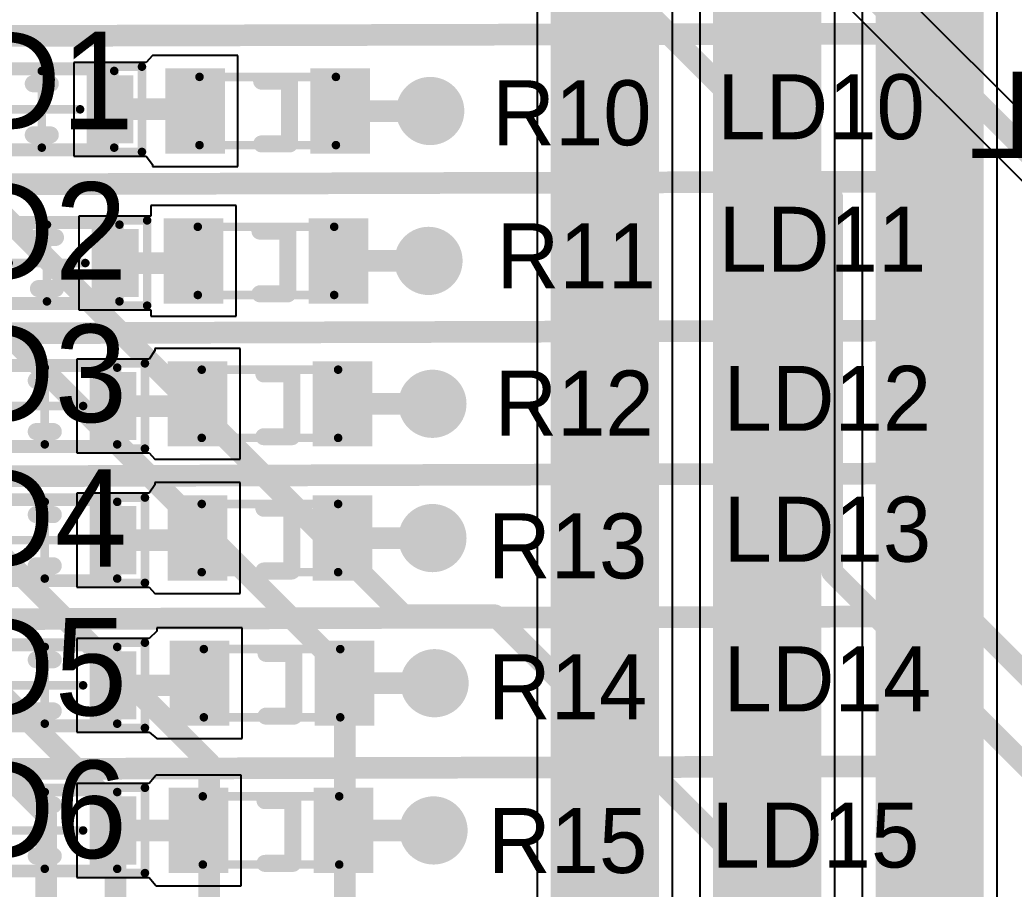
# Model space of a CAD drawing. Header units: millimetres. Extents: x 307 to 423, y 231 to 400.
# Drawn here: x 381.52 to 393.18, y 330.15 to 340.35 of the extents above; entities that cross this region are included whole.
import ezdxf

# ---------------------------------------------------------------- set-up
doc = ezdxf.new("R2010")
doc.units = ezdxf.units.MM
for name, color, linetype in [('BottomLayer', 5, 'Continuous'), ('BottomOverlay', 54, 'Continuous'), ('Mechanical15', 56, 'Continuous'), ('Mechanical8', 56, 'Continuous'), ('MidLayer1', 16, 'Continuous'), ('MidLayer2', 76, 'Continuous'), ('MultiLayer', 9, 'Continuous'), ('TopLayer', 1, 'Continuous'), ('TopOverlay', 2, 'Continuous'), ('TopPaste', 8, 'Continuous'), ('TopSolder', 216, 'Continuous'), ('ViaHoleLayer', 16, 'Continuous')]:
    doc.layers.add(name, color=color, linetype=linetype)

# ---------------------------------------------------------------- blocks, each defined once
blk = doc.blocks.new('CC_NM_0603_482')
at = {"layer": 'Mechanical15', "const_width": 0.1}
for points in [[(-1.175, -0.5), (-1.175, 0.5)], [(-1.175, 0.5), (1.175, 0.5)], [(0, -0.45), (0, 0.45)], [(1.175, -0.5), (1.175, 0.5)], [(-0.45, 0), (0.45, 0)], [(-1.175, -0.5), (1.175, -0.5)]]:
    blk.add_lwpolyline(points, dxfattribs=at)
at = {"layer": 'Mechanical15', "const_width": 0.05}
for points in [[(-1.2, 0.5, 1), (-1.15, 0.5, 1)], [(-1.2, 0.5, 1), (-1.15, 0.5, 1)], [(-0.025, 0.45, 1), (0.025, 0.45, 1)], [(1.15, 0.5, 1), (1.2, 0.5, 1)], [(1.15, 0.5, 1), (1.2, 0.5, 1)], [(-0.475, 0, 1), (-0.425, 0, 1)], [(0.425, 0, 1), (0.475, 0, 1)], [(-1.2, -0.5, 1), (-1.15, -0.5, 1)], [(-1.2, -0.5, 1), (-1.15, -0.5, 1)], [(-0.025, -0.45, 1), (0.025, -0.45, 1)], [(1.15, -0.5, 1), (1.2, -0.5, 1)], [(1.15, -0.5, 1), (1.2, -0.5, 1)]]:
    blk.add_lwpolyline(points, format="xyb", close=True, dxfattribs=at)
at = {"layer": 'Mechanical8', "const_width": 0.1}
for points in [[(-0.85, -0.45), (-0.85, 0.45)], [(-0.85, 0.45), (0.85, 0.45)], [(0.85, -0.45), (0.85, 0.45)], [(-0.85, -0.45), (0.85, -0.45)]]:
    blk.add_lwpolyline(points, dxfattribs=at)
at = {"layer": 'Mechanical8', "const_width": 0.05}
for points in [[(-0.875, 0.45, 1), (-0.825, 0.45, 1)], [(-0.875, 0.45, 1), (-0.825, 0.45, 1)], [(0.825, 0.45, 1), (0.875, 0.45, 1)], [(0.825, 0.45, 1), (0.875, 0.45, 1)], [(-0.875, -0.45, 1), (-0.825, -0.45, 1)], [(-0.875, -0.45, 1), (-0.825, -0.45, 1)], [(0.825, -0.45, 1), (0.875, -0.45, 1)], [(0.825, -0.45, 1), (0.875, -0.45, 1)]]:
    blk.add_lwpolyline(points, format="xyb", close=True, dxfattribs=at)
at = {"layer": 'TopLayer'}
for points in [[(-0.525, -0.4), (-0.525, 0.4), (-1.075, -0.4), (-1.075, 0.4)], [(1.075, -0.4), (1.075, 0.4), (0.525, -0.4), (0.525, 0.4)]]:
    blk.add_solid(points, dxfattribs=at)
at = {"layer": 'TopOverlay', "const_width": 0.2}
for points in [[(-0.1, 0.3), (0.1, 0.3)], [(-0.1, -0.3), (0.1, -0.3)]]:
    blk.add_lwpolyline(points, dxfattribs=at)
at = {"layer": 'TopOverlay', "const_width": 0.1}
for points in [[(-0.15, 0.3, 1), (-0.05, 0.3, 1)], [(0.05, 0.3, 1), (0.15, 0.3, 1)], [(-0.15, -0.3, 1), (-0.05, -0.3, 1)], [(0.05, -0.3, 1), (0.15, -0.3, 1)]]:
    blk.add_lwpolyline(points, format="xyb", close=True, dxfattribs=at)
at = {"layer": 'TopPaste'}
for points in [[(-0.525, -0.4), (-0.525, 0.4), (-1.075, -0.4), (-1.075, 0.4)], [(1.075, -0.4), (1.075, 0.4), (0.525, -0.4), (0.525, 0.4)]]:
    blk.add_solid(points, dxfattribs=at)
at = {"layer": 'TopSolder'}
for points in [[(-0.525, -0.4), (-0.525, 0.4), (-1.075, -0.4), (-1.075, 0.4)], [(1.075, -0.4), (1.075, 0.4), (0.525, -0.4), (0.525, 0.4)]]:
    blk.add_solid(points, dxfattribs=at)
blk = doc.blocks.new('CC_NM_0603_483')
at = {"layer": 'Mechanical15', "const_width": 0.1}
for points in [[(-1.175, -0.5), (-1.175, 0.5)], [(-1.175, 0.5), (1.175, 0.5)], [(0, -0.45), (0, 0.45)], [(1.175, -0.5), (1.175, 0.5)], [(-0.45, 0), (0.45, 0)], [(-1.175, -0.5), (1.175, -0.5)]]:
    blk.add_lwpolyline(points, dxfattribs=at)
at = {"layer": 'Mechanical15', "const_width": 0.05}
for points in [[(-1.2, 0.5, 1), (-1.15, 0.5, 1)], [(-1.2, 0.5, 1), (-1.15, 0.5, 1)], [(-0.025, 0.45, 1), (0.025, 0.45, 1)], [(1.15, 0.5, 1), (1.2, 0.5, 1)], [(1.15, 0.5, 1), (1.2, 0.5, 1)], [(-0.475, 0, 1), (-0.425, 0, 1)], [(0.425, 0, 1), (0.475, 0, 1)], [(-1.2, -0.5, 1), (-1.15, -0.5, 1)], [(-1.2, -0.5, 1), (-1.15, -0.5, 1)], [(-0.025, -0.45, 1), (0.025, -0.45, 1)], [(1.15, -0.5, 1), (1.2, -0.5, 1)], [(1.15, -0.5, 1), (1.2, -0.5, 1)]]:
    blk.add_lwpolyline(points, format="xyb", close=True, dxfattribs=at)
at = {"layer": 'Mechanical8', "const_width": 0.1}
for points in [[(-0.85, -0.45), (-0.85, 0.45)], [(-0.85, 0.45), (0.85, 0.45)], [(0.85, -0.45), (0.85, 0.45)], [(-0.85, -0.45), (0.85, -0.45)]]:
    blk.add_lwpolyline(points, dxfattribs=at)
at = {"layer": 'Mechanical8', "const_width": 0.05}
for points in [[(-0.875, 0.45, 1), (-0.825, 0.45, 1)], [(-0.875, 0.45, 1), (-0.825, 0.45, 1)], [(0.825, 0.45, 1), (0.875, 0.45, 1)], [(0.825, 0.45, 1), (0.875, 0.45, 1)], [(-0.875, -0.45, 1), (-0.825, -0.45, 1)], [(-0.875, -0.45, 1), (-0.825, -0.45, 1)], [(0.825, -0.45, 1), (0.875, -0.45, 1)], [(0.825, -0.45, 1), (0.875, -0.45, 1)]]:
    blk.add_lwpolyline(points, format="xyb", close=True, dxfattribs=at)
at = {"layer": 'TopLayer'}
for points in [[(-0.525, -0.4), (-0.525, 0.4), (-1.075, -0.4), (-1.075, 0.4)], [(1.075, -0.4), (1.075, 0.4), (0.525, -0.4), (0.525, 0.4)]]:
    blk.add_solid(points, dxfattribs=at)
at = {"layer": 'TopOverlay', "const_width": 0.2}
for points in [[(-0.1, 0.3), (0.1, 0.3)], [(-0.1, -0.3), (0.1, -0.3)]]:
    blk.add_lwpolyline(points, dxfattribs=at)
at = {"layer": 'TopOverlay', "const_width": 0.1}
for points in [[(-0.15, 0.3, 1), (-0.05, 0.3, 1)], [(0.05, 0.3, 1), (0.15, 0.3, 1)], [(-0.15, -0.3, 1), (-0.05, -0.3, 1)], [(0.05, -0.3, 1), (0.15, -0.3, 1)]]:
    blk.add_lwpolyline(points, format="xyb", close=True, dxfattribs=at)
at = {"layer": 'TopPaste'}
for points in [[(-0.525, -0.4), (-0.525, 0.4), (-1.075, -0.4), (-1.075, 0.4)], [(1.075, -0.4), (1.075, 0.4), (0.525, -0.4), (0.525, 0.4)]]:
    blk.add_solid(points, dxfattribs=at)
at = {"layer": 'TopSolder'}
for points in [[(-0.525, -0.4), (-0.525, 0.4), (-1.075, -0.4), (-1.075, 0.4)], [(1.075, -0.4), (1.075, 0.4), (0.525, -0.4), (0.525, 0.4)]]:
    blk.add_solid(points, dxfattribs=at)
blk = doc.blocks.new('CC_NM_0603_484')
at = {"layer": 'Mechanical15', "const_width": 0.1}
for points in [[(-1.175, -0.5), (-1.175, 0.5)], [(-1.175, 0.5), (1.175, 0.5)], [(0, -0.45), (0, 0.45)], [(1.175, -0.5), (1.175, 0.5)], [(-0.45, 0), (0.45, 0)], [(-1.175, -0.5), (1.175, -0.5)]]:
    blk.add_lwpolyline(points, dxfattribs=at)
at = {"layer": 'Mechanical15', "const_width": 0.05}
for points in [[(-1.2, 0.5, 1), (-1.15, 0.5, 1)], [(-1.2, 0.5, 1), (-1.15, 0.5, 1)], [(-0.025, 0.45, 1), (0.025, 0.45, 1)], [(1.15, 0.5, 1), (1.2, 0.5, 1)], [(1.15, 0.5, 1), (1.2, 0.5, 1)], [(-0.475, 0, 1), (-0.425, 0, 1)], [(0.425, 0, 1), (0.475, 0, 1)], [(-1.2, -0.5, 1), (-1.15, -0.5, 1)], [(-1.2, -0.5, 1), (-1.15, -0.5, 1)], [(-0.025, -0.45, 1), (0.025, -0.45, 1)], [(1.15, -0.5, 1), (1.2, -0.5, 1)], [(1.15, -0.5, 1), (1.2, -0.5, 1)]]:
    blk.add_lwpolyline(points, format="xyb", close=True, dxfattribs=at)
at = {"layer": 'Mechanical8', "const_width": 0.1}
for points in [[(-0.85, -0.45), (-0.85, 0.45)], [(-0.85, 0.45), (0.85, 0.45)], [(0.85, -0.45), (0.85, 0.45)], [(-0.85, -0.45), (0.85, -0.45)]]:
    blk.add_lwpolyline(points, dxfattribs=at)
at = {"layer": 'Mechanical8', "const_width": 0.05}
for points in [[(-0.875, 0.45, 1), (-0.825, 0.45, 1)], [(-0.875, 0.45, 1), (-0.825, 0.45, 1)], [(0.825, 0.45, 1), (0.875, 0.45, 1)], [(0.825, 0.45, 1), (0.875, 0.45, 1)], [(-0.875, -0.45, 1), (-0.825, -0.45, 1)], [(-0.875, -0.45, 1), (-0.825, -0.45, 1)], [(0.825, -0.45, 1), (0.875, -0.45, 1)], [(0.825, -0.45, 1), (0.875, -0.45, 1)]]:
    blk.add_lwpolyline(points, format="xyb", close=True, dxfattribs=at)
at = {"layer": 'TopLayer'}
for points in [[(-0.525, -0.4), (-0.525, 0.4), (-1.075, -0.4), (-1.075, 0.4)], [(1.075, -0.4), (1.075, 0.4), (0.525, -0.4), (0.525, 0.4)]]:
    blk.add_solid(points, dxfattribs=at)
at = {"layer": 'TopOverlay', "const_width": 0.2}
for points in [[(-0.1, 0.3), (0.1, 0.3)], [(-0.1, -0.3), (0.1, -0.3)]]:
    blk.add_lwpolyline(points, dxfattribs=at)
at = {"layer": 'TopOverlay', "const_width": 0.1}
for points in [[(-0.15, 0.3, 1), (-0.05, 0.3, 1)], [(0.05, 0.3, 1), (0.15, 0.3, 1)], [(-0.15, -0.3, 1), (-0.05, -0.3, 1)], [(0.05, -0.3, 1), (0.15, -0.3, 1)]]:
    blk.add_lwpolyline(points, format="xyb", close=True, dxfattribs=at)
at = {"layer": 'TopPaste'}
for points in [[(-0.525, -0.4), (-0.525, 0.4), (-1.075, -0.4), (-1.075, 0.4)], [(1.075, -0.4), (1.075, 0.4), (0.525, -0.4), (0.525, 0.4)]]:
    blk.add_solid(points, dxfattribs=at)
at = {"layer": 'TopSolder'}
for points in [[(-0.525, -0.4), (-0.525, 0.4), (-1.075, -0.4), (-1.075, 0.4)], [(1.075, -0.4), (1.075, 0.4), (0.525, -0.4), (0.525, 0.4)]]:
    blk.add_solid(points, dxfattribs=at)
blk = doc.blocks.new('CC_NM_0603_485')
at = {"layer": 'Mechanical15', "const_width": 0.1}
for points in [[(-1.175, -0.5), (-1.175, 0.5)], [(-1.175, 0.5), (1.175, 0.5)], [(0, -0.45), (0, 0.45)], [(1.175, -0.5), (1.175, 0.5)], [(-0.45, 0), (0.45, 0)], [(-1.175, -0.5), (1.175, -0.5)]]:
    blk.add_lwpolyline(points, dxfattribs=at)
at = {"layer": 'Mechanical15', "const_width": 0.05}
for points in [[(-1.2, 0.5, 1), (-1.15, 0.5, 1)], [(-1.2, 0.5, 1), (-1.15, 0.5, 1)], [(-0.025, 0.45, 1), (0.025, 0.45, 1)], [(1.15, 0.5, 1), (1.2, 0.5, 1)], [(1.15, 0.5, 1), (1.2, 0.5, 1)], [(-0.475, 0, 1), (-0.425, 0, 1)], [(0.425, 0, 1), (0.475, 0, 1)], [(-1.2, -0.5, 1), (-1.15, -0.5, 1)], [(-1.2, -0.5, 1), (-1.15, -0.5, 1)], [(-0.025, -0.45, 1), (0.025, -0.45, 1)], [(1.15, -0.5, 1), (1.2, -0.5, 1)], [(1.15, -0.5, 1), (1.2, -0.5, 1)]]:
    blk.add_lwpolyline(points, format="xyb", close=True, dxfattribs=at)
at = {"layer": 'Mechanical8', "const_width": 0.1}
for points in [[(-0.85, -0.45), (-0.85, 0.45)], [(-0.85, 0.45), (0.85, 0.45)], [(0.85, -0.45), (0.85, 0.45)], [(-0.85, -0.45), (0.85, -0.45)]]:
    blk.add_lwpolyline(points, dxfattribs=at)
at = {"layer": 'Mechanical8', "const_width": 0.05}
for points in [[(-0.875, 0.45, 1), (-0.825, 0.45, 1)], [(-0.875, 0.45, 1), (-0.825, 0.45, 1)], [(0.825, 0.45, 1), (0.875, 0.45, 1)], [(0.825, 0.45, 1), (0.875, 0.45, 1)], [(-0.875, -0.45, 1), (-0.825, -0.45, 1)], [(-0.875, -0.45, 1), (-0.825, -0.45, 1)], [(0.825, -0.45, 1), (0.875, -0.45, 1)], [(0.825, -0.45, 1), (0.875, -0.45, 1)]]:
    blk.add_lwpolyline(points, format="xyb", close=True, dxfattribs=at)
at = {"layer": 'TopLayer'}
for points in [[(-0.525, -0.4), (-0.525, 0.4), (-1.075, -0.4), (-1.075, 0.4)], [(1.075, -0.4), (1.075, 0.4), (0.525, -0.4), (0.525, 0.4)]]:
    blk.add_solid(points, dxfattribs=at)
at = {"layer": 'TopOverlay', "const_width": 0.2}
for points in [[(-0.1, 0.3), (0.1, 0.3)], [(-0.1, -0.3), (0.1, -0.3)]]:
    blk.add_lwpolyline(points, dxfattribs=at)
at = {"layer": 'TopOverlay', "const_width": 0.1}
for points in [[(-0.15, 0.3, 1), (-0.05, 0.3, 1)], [(0.05, 0.3, 1), (0.15, 0.3, 1)], [(-0.15, -0.3, 1), (-0.05, -0.3, 1)], [(0.05, -0.3, 1), (0.15, -0.3, 1)]]:
    blk.add_lwpolyline(points, format="xyb", close=True, dxfattribs=at)
at = {"layer": 'TopPaste'}
for points in [[(-0.525, -0.4), (-0.525, 0.4), (-1.075, -0.4), (-1.075, 0.4)], [(1.075, -0.4), (1.075, 0.4), (0.525, -0.4), (0.525, 0.4)]]:
    blk.add_solid(points, dxfattribs=at)
at = {"layer": 'TopSolder'}
for points in [[(-0.525, -0.4), (-0.525, 0.4), (-1.075, -0.4), (-1.075, 0.4)], [(1.075, -0.4), (1.075, 0.4), (0.525, -0.4), (0.525, 0.4)]]:
    blk.add_solid(points, dxfattribs=at)
blk = doc.blocks.new('CC_NM_0603_486')
at = {"layer": 'Mechanical15', "const_width": 0.1}
for points in [[(-1.175, -0.5), (-1.175, 0.5)], [(-1.175, 0.5), (1.175, 0.5)], [(0, -0.45), (0, 0.45)], [(1.175, -0.5), (1.175, 0.5)], [(-0.45, 0), (0.45, 0)], [(-1.175, -0.5), (1.175, -0.5)]]:
    blk.add_lwpolyline(points, dxfattribs=at)
at = {"layer": 'Mechanical15', "const_width": 0.05}
for points in [[(-1.2, 0.5, 1), (-1.15, 0.5, 1)], [(-1.2, 0.5, 1), (-1.15, 0.5, 1)], [(-0.025, 0.45, 1), (0.025, 0.45, 1)], [(1.15, 0.5, 1), (1.2, 0.5, 1)], [(1.15, 0.5, 1), (1.2, 0.5, 1)], [(-0.475, 0, 1), (-0.425, 0, 1)], [(0.425, 0, 1), (0.475, 0, 1)], [(-1.2, -0.5, 1), (-1.15, -0.5, 1)], [(-1.2, -0.5, 1), (-1.15, -0.5, 1)], [(-0.025, -0.45, 1), (0.025, -0.45, 1)], [(1.15, -0.5, 1), (1.2, -0.5, 1)], [(1.15, -0.5, 1), (1.2, -0.5, 1)]]:
    blk.add_lwpolyline(points, format="xyb", close=True, dxfattribs=at)
at = {"layer": 'Mechanical8', "const_width": 0.1}
for points in [[(-0.85, -0.45), (-0.85, 0.45)], [(-0.85, 0.45), (0.85, 0.45)], [(0.85, -0.45), (0.85, 0.45)], [(-0.85, -0.45), (0.85, -0.45)]]:
    blk.add_lwpolyline(points, dxfattribs=at)
at = {"layer": 'Mechanical8', "const_width": 0.05}
for points in [[(-0.875, 0.45, 1), (-0.825, 0.45, 1)], [(-0.875, 0.45, 1), (-0.825, 0.45, 1)], [(0.825, 0.45, 1), (0.875, 0.45, 1)], [(0.825, 0.45, 1), (0.875, 0.45, 1)], [(-0.875, -0.45, 1), (-0.825, -0.45, 1)], [(-0.875, -0.45, 1), (-0.825, -0.45, 1)], [(0.825, -0.45, 1), (0.875, -0.45, 1)], [(0.825, -0.45, 1), (0.875, -0.45, 1)]]:
    blk.add_lwpolyline(points, format="xyb", close=True, dxfattribs=at)
at = {"layer": 'TopLayer'}
for points in [[(-0.525, -0.4), (-0.525, 0.4), (-1.075, -0.4), (-1.075, 0.4)], [(1.075, -0.4), (1.075, 0.4), (0.525, -0.4), (0.525, 0.4)]]:
    blk.add_solid(points, dxfattribs=at)
at = {"layer": 'TopOverlay', "const_width": 0.2}
for points in [[(-0.1, 0.3), (0.1, 0.3)], [(-0.1, -0.3), (0.1, -0.3)]]:
    blk.add_lwpolyline(points, dxfattribs=at)
at = {"layer": 'TopOverlay', "const_width": 0.1}
for points in [[(-0.15, 0.3, 1), (-0.05, 0.3, 1)], [(0.05, 0.3, 1), (0.15, 0.3, 1)], [(-0.15, -0.3, 1), (-0.05, -0.3, 1)], [(0.05, -0.3, 1), (0.15, -0.3, 1)]]:
    blk.add_lwpolyline(points, format="xyb", close=True, dxfattribs=at)
at = {"layer": 'TopPaste'}
for points in [[(-0.525, -0.4), (-0.525, 0.4), (-1.075, -0.4), (-1.075, 0.4)], [(1.075, -0.4), (1.075, 0.4), (0.525, -0.4), (0.525, 0.4)]]:
    blk.add_solid(points, dxfattribs=at)
at = {"layer": 'TopSolder'}
for points in [[(-0.525, -0.4), (-0.525, 0.4), (-1.075, -0.4), (-1.075, 0.4)], [(1.075, -0.4), (1.075, 0.4), (0.525, -0.4), (0.525, 0.4)]]:
    blk.add_solid(points, dxfattribs=at)
blk = doc.blocks.new('CC_NM_0603_487')
at = {"layer": 'Mechanical15', "const_width": 0.1}
for points in [[(-1.175, -0.5), (-1.175, 0.5)], [(-1.175, 0.5), (1.175, 0.5)], [(0, -0.45), (0, 0.45)], [(1.175, -0.5), (1.175, 0.5)], [(-0.45, 0), (0.45, 0)], [(-1.175, -0.5), (1.175, -0.5)]]:
    blk.add_lwpolyline(points, dxfattribs=at)
at = {"layer": 'Mechanical15', "const_width": 0.05}
for points in [[(-1.2, 0.5, 1), (-1.15, 0.5, 1)], [(-1.2, 0.5, 1), (-1.15, 0.5, 1)], [(-0.025, 0.45, 1), (0.025, 0.45, 1)], [(1.15, 0.5, 1), (1.2, 0.5, 1)], [(1.15, 0.5, 1), (1.2, 0.5, 1)], [(-0.475, 0, 1), (-0.425, 0, 1)], [(0.425, 0, 1), (0.475, 0, 1)], [(-1.2, -0.5, 1), (-1.15, -0.5, 1)], [(-1.2, -0.5, 1), (-1.15, -0.5, 1)], [(-0.025, -0.45, 1), (0.025, -0.45, 1)], [(1.15, -0.5, 1), (1.2, -0.5, 1)], [(1.15, -0.5, 1), (1.2, -0.5, 1)]]:
    blk.add_lwpolyline(points, format="xyb", close=True, dxfattribs=at)
at = {"layer": 'Mechanical8', "const_width": 0.1}
for points in [[(-0.85, -0.45), (-0.85, 0.45)], [(-0.85, 0.45), (0.85, 0.45)], [(0.85, -0.45), (0.85, 0.45)], [(-0.85, -0.45), (0.85, -0.45)]]:
    blk.add_lwpolyline(points, dxfattribs=at)
at = {"layer": 'Mechanical8', "const_width": 0.05}
for points in [[(-0.875, 0.45, 1), (-0.825, 0.45, 1)], [(-0.875, 0.45, 1), (-0.825, 0.45, 1)], [(0.825, 0.45, 1), (0.875, 0.45, 1)], [(0.825, 0.45, 1), (0.875, 0.45, 1)], [(-0.875, -0.45, 1), (-0.825, -0.45, 1)], [(-0.875, -0.45, 1), (-0.825, -0.45, 1)], [(0.825, -0.45, 1), (0.875, -0.45, 1)], [(0.825, -0.45, 1), (0.875, -0.45, 1)]]:
    blk.add_lwpolyline(points, format="xyb", close=True, dxfattribs=at)
at = {"layer": 'TopLayer'}
for points in [[(-0.525, -0.4), (-0.525, 0.4), (-1.075, -0.4), (-1.075, 0.4)], [(1.075, -0.4), (1.075, 0.4), (0.525, -0.4), (0.525, 0.4)]]:
    blk.add_solid(points, dxfattribs=at)
at = {"layer": 'TopOverlay', "const_width": 0.2}
for points in [[(-0.1, 0.3), (0.1, 0.3)], [(-0.1, -0.3), (0.1, -0.3)]]:
    blk.add_lwpolyline(points, dxfattribs=at)
at = {"layer": 'TopOverlay', "const_width": 0.1}
for points in [[(-0.15, 0.3, 1), (-0.05, 0.3, 1)], [(0.05, 0.3, 1), (0.15, 0.3, 1)], [(-0.15, -0.3, 1), (-0.05, -0.3, 1)], [(0.05, -0.3, 1), (0.15, -0.3, 1)]]:
    blk.add_lwpolyline(points, format="xyb", close=True, dxfattribs=at)
at = {"layer": 'TopPaste'}
for points in [[(-0.525, -0.4), (-0.525, 0.4), (-1.075, -0.4), (-1.075, 0.4)], [(1.075, -0.4), (1.075, 0.4), (0.525, -0.4), (0.525, 0.4)]]:
    blk.add_solid(points, dxfattribs=at)
at = {"layer": 'TopSolder'}
for points in [[(-0.525, -0.4), (-0.525, 0.4), (-1.075, -0.4), (-1.075, 0.4)], [(1.075, -0.4), (1.075, 0.4), (0.525, -0.4), (0.525, 0.4)]]:
    blk.add_solid(points, dxfattribs=at)
blk = doc.blocks.new('LED_0603_GREEN_490')
at = {"layer": 'Mechanical8', "const_width": 0.1}
for points in [[(-0.8, -0.4), (-0.8, 0.4)], [(-0.8, 0.4), (0.8, 0.4)], [(0.8, -0.4), (0.8, 0.4)], [(-0.8, -0.4), (0.8, -0.4)]]:
    blk.add_lwpolyline(points, dxfattribs=at)
at = {"layer": 'Mechanical8', "const_width": 0.05}
for points in [[(-0.825, 0.4, 1), (-0.775, 0.4, 1)], [(-0.825, 0.4, 1), (-0.775, 0.4, 1)], [(0.775, 0.4, 1), (0.825, 0.4, 1)], [(0.775, 0.4, 1), (0.825, 0.4, 1)], [(-0.825, -0.4, 1), (-0.775, -0.4, 1)], [(-0.825, -0.4, 1), (-0.775, -0.4, 1)], [(0.775, -0.4, 1), (0.825, -0.4, 1)], [(0.775, -0.4, 1), (0.825, -0.4, 1)]]:
    blk.add_lwpolyline(points, format="xyb", close=True, dxfattribs=at)
at = {"layer": 'TopLayer'}
for points in [[(-0.5, -0.5), (-0.5, 0.5), (-1.2, -0.5), (-1.2, 0.5)], [(1.2, -0.5), (1.2, 0.5), (0.5, -0.5), (0.5, 0.5)]]:
    blk.add_solid(points, dxfattribs=at)
at = {"layer": 'TopOverlay', "const_width": 0.2}
for points in [[(-0.071, 0.35), (0.256, 0.35)], [(0.256, -0.386), (0.256, 0.35)], [(-0.071, -0.386), (0.256, -0.386)]]:
    blk.add_lwpolyline(points, dxfattribs=at)
at = {"layer": 'TopOverlay', "const_width": 0.1}
for points in [[(-0.121, 0.35, 1), (-0.021, 0.35, 1)], [(0.206, 0.35, 1), (0.306, 0.35, 1)], [(0.206, 0.35, 1), (0.306, 0.35, 1)], [(-0.121, -0.386, 1), (-0.021, -0.386, 1)], [(0.206, -0.386, 1), (0.306, -0.386, 1)], [(0.206, -0.386, 1), (0.306, -0.386, 1)]]:
    blk.add_lwpolyline(points, format="xyb", close=True, dxfattribs=at)
at = {"layer": 'TopPaste'}
for points in [[(-0.5, -0.5), (-0.5, 0.5), (-1.2, -0.5), (-1.2, 0.5)], [(1.2, -0.5), (1.2, 0.5), (0.5, -0.5), (0.5, 0.5)]]:
    blk.add_solid(points, dxfattribs=at)
at = {"layer": 'TopSolder'}
for points in [[(-0.5, -0.5), (-0.5, 0.5), (-1.2, -0.5), (-1.2, 0.5)], [(1.2, -0.5), (1.2, 0.5), (0.5, -0.5), (0.5, 0.5)]]:
    blk.add_solid(points, dxfattribs=at)
blk = doc.blocks.new('LED_0603_GREEN_491')
at = {"layer": 'Mechanical8', "const_width": 0.1}
for points in [[(-0.8, -0.4), (-0.8, 0.4)], [(-0.8, 0.4), (0.8, 0.4)], [(0.8, -0.4), (0.8, 0.4)], [(-0.8, -0.4), (0.8, -0.4)]]:
    blk.add_lwpolyline(points, dxfattribs=at)
at = {"layer": 'Mechanical8', "const_width": 0.05}
for points in [[(-0.825, 0.4, 1), (-0.775, 0.4, 1)], [(-0.825, 0.4, 1), (-0.775, 0.4, 1)], [(0.775, 0.4, 1), (0.825, 0.4, 1)], [(0.775, 0.4, 1), (0.825, 0.4, 1)], [(-0.825, -0.4, 1), (-0.775, -0.4, 1)], [(-0.825, -0.4, 1), (-0.775, -0.4, 1)], [(0.775, -0.4, 1), (0.825, -0.4, 1)], [(0.775, -0.4, 1), (0.825, -0.4, 1)]]:
    blk.add_lwpolyline(points, format="xyb", close=True, dxfattribs=at)
at = {"layer": 'TopLayer'}
for points in [[(-0.5, -0.5), (-0.5, 0.5), (-1.2, -0.5), (-1.2, 0.5)], [(1.2, -0.5), (1.2, 0.5), (0.5, -0.5), (0.5, 0.5)]]:
    blk.add_solid(points, dxfattribs=at)
at = {"layer": 'TopOverlay', "const_width": 0.2}
for points in [[(-0.071, 0.35), (0.256, 0.35)], [(0.256, -0.386), (0.256, 0.35)], [(-0.071, -0.386), (0.256, -0.386)]]:
    blk.add_lwpolyline(points, dxfattribs=at)
at = {"layer": 'TopOverlay', "const_width": 0.1}
for points in [[(-0.121, 0.35, 1), (-0.021, 0.35, 1)], [(0.206, 0.35, 1), (0.306, 0.35, 1)], [(0.206, 0.35, 1), (0.306, 0.35, 1)], [(-0.121, -0.386, 1), (-0.021, -0.386, 1)], [(0.206, -0.386, 1), (0.306, -0.386, 1)], [(0.206, -0.386, 1), (0.306, -0.386, 1)]]:
    blk.add_lwpolyline(points, format="xyb", close=True, dxfattribs=at)
at = {"layer": 'TopPaste'}
for points in [[(-0.5, -0.5), (-0.5, 0.5), (-1.2, -0.5), (-1.2, 0.5)], [(1.2, -0.5), (1.2, 0.5), (0.5, -0.5), (0.5, 0.5)]]:
    blk.add_solid(points, dxfattribs=at)
at = {"layer": 'TopSolder'}
for points in [[(-0.5, -0.5), (-0.5, 0.5), (-1.2, -0.5), (-1.2, 0.5)], [(1.2, -0.5), (1.2, 0.5), (0.5, -0.5), (0.5, 0.5)]]:
    blk.add_solid(points, dxfattribs=at)
blk = doc.blocks.new('LED_0603_GREEN_492')
at = {"layer": 'Mechanical8', "const_width": 0.1}
for points in [[(-0.8, -0.4), (-0.8, 0.4)], [(-0.8, 0.4), (0.8, 0.4)], [(0.8, -0.4), (0.8, 0.4)], [(-0.8, -0.4), (0.8, -0.4)]]:
    blk.add_lwpolyline(points, dxfattribs=at)
at = {"layer": 'Mechanical8', "const_width": 0.05}
for points in [[(-0.825, 0.4, 1), (-0.775, 0.4, 1)], [(-0.825, 0.4, 1), (-0.775, 0.4, 1)], [(0.775, 0.4, 1), (0.825, 0.4, 1)], [(0.775, 0.4, 1), (0.825, 0.4, 1)], [(-0.825, -0.4, 1), (-0.775, -0.4, 1)], [(-0.825, -0.4, 1), (-0.775, -0.4, 1)], [(0.775, -0.4, 1), (0.825, -0.4, 1)], [(0.775, -0.4, 1), (0.825, -0.4, 1)]]:
    blk.add_lwpolyline(points, format="xyb", close=True, dxfattribs=at)
at = {"layer": 'TopLayer'}
for points in [[(-0.5, -0.5), (-0.5, 0.5), (-1.2, -0.5), (-1.2, 0.5)], [(1.2, -0.5), (1.2, 0.5), (0.5, -0.5), (0.5, 0.5)]]:
    blk.add_solid(points, dxfattribs=at)
at = {"layer": 'TopOverlay', "const_width": 0.2}
for points in [[(-0.071, 0.35), (0.256, 0.35)], [(0.256, -0.386), (0.256, 0.35)], [(-0.071, -0.386), (0.256, -0.386)]]:
    blk.add_lwpolyline(points, dxfattribs=at)
at = {"layer": 'TopOverlay', "const_width": 0.1}
for points in [[(-0.121, 0.35, 1), (-0.021, 0.35, 1)], [(0.206, 0.35, 1), (0.306, 0.35, 1)], [(0.206, 0.35, 1), (0.306, 0.35, 1)], [(-0.121, -0.386, 1), (-0.021, -0.386, 1)], [(0.206, -0.386, 1), (0.306, -0.386, 1)], [(0.206, -0.386, 1), (0.306, -0.386, 1)]]:
    blk.add_lwpolyline(points, format="xyb", close=True, dxfattribs=at)
at = {"layer": 'TopPaste'}
for points in [[(-0.5, -0.5), (-0.5, 0.5), (-1.2, -0.5), (-1.2, 0.5)], [(1.2, -0.5), (1.2, 0.5), (0.5, -0.5), (0.5, 0.5)]]:
    blk.add_solid(points, dxfattribs=at)
at = {"layer": 'TopSolder'}
for points in [[(-0.5, -0.5), (-0.5, 0.5), (-1.2, -0.5), (-1.2, 0.5)], [(1.2, -0.5), (1.2, 0.5), (0.5, -0.5), (0.5, 0.5)]]:
    blk.add_solid(points, dxfattribs=at)
blk = doc.blocks.new('LED_0603_GREEN_493')
at = {"layer": 'Mechanical8', "const_width": 0.1}
for points in [[(-0.8, -0.4), (-0.8, 0.4)], [(-0.8, 0.4), (0.8, 0.4)], [(0.8, -0.4), (0.8, 0.4)], [(-0.8, -0.4), (0.8, -0.4)]]:
    blk.add_lwpolyline(points, dxfattribs=at)
at = {"layer": 'Mechanical8', "const_width": 0.05}
for points in [[(-0.825, 0.4, 1), (-0.775, 0.4, 1)], [(-0.825, 0.4, 1), (-0.775, 0.4, 1)], [(0.775, 0.4, 1), (0.825, 0.4, 1)], [(0.775, 0.4, 1), (0.825, 0.4, 1)], [(-0.825, -0.4, 1), (-0.775, -0.4, 1)], [(-0.825, -0.4, 1), (-0.775, -0.4, 1)], [(0.775, -0.4, 1), (0.825, -0.4, 1)], [(0.775, -0.4, 1), (0.825, -0.4, 1)]]:
    blk.add_lwpolyline(points, format="xyb", close=True, dxfattribs=at)
at = {"layer": 'TopLayer'}
for points in [[(-0.5, -0.5), (-0.5, 0.5), (-1.2, -0.5), (-1.2, 0.5)], [(1.2, -0.5), (1.2, 0.5), (0.5, -0.5), (0.5, 0.5)]]:
    blk.add_solid(points, dxfattribs=at)
at = {"layer": 'TopOverlay', "const_width": 0.2}
for points in [[(-0.071, 0.35), (0.256, 0.35)], [(0.256, -0.386), (0.256, 0.35)], [(-0.071, -0.386), (0.256, -0.386)]]:
    blk.add_lwpolyline(points, dxfattribs=at)
at = {"layer": 'TopOverlay', "const_width": 0.1}
for points in [[(-0.121, 0.35, 1), (-0.021, 0.35, 1)], [(0.206, 0.35, 1), (0.306, 0.35, 1)], [(0.206, 0.35, 1), (0.306, 0.35, 1)], [(-0.121, -0.386, 1), (-0.021, -0.386, 1)], [(0.206, -0.386, 1), (0.306, -0.386, 1)], [(0.206, -0.386, 1), (0.306, -0.386, 1)]]:
    blk.add_lwpolyline(points, format="xyb", close=True, dxfattribs=at)
at = {"layer": 'TopPaste'}
for points in [[(-0.5, -0.5), (-0.5, 0.5), (-1.2, -0.5), (-1.2, 0.5)], [(1.2, -0.5), (1.2, 0.5), (0.5, -0.5), (0.5, 0.5)]]:
    blk.add_solid(points, dxfattribs=at)
at = {"layer": 'TopSolder'}
for points in [[(-0.5, -0.5), (-0.5, 0.5), (-1.2, -0.5), (-1.2, 0.5)], [(1.2, -0.5), (1.2, 0.5), (0.5, -0.5), (0.5, 0.5)]]:
    blk.add_solid(points, dxfattribs=at)
blk = doc.blocks.new('LED_0603_GREEN_494')
at = {"layer": 'Mechanical8', "const_width": 0.1}
for points in [[(-0.8, -0.4), (-0.8, 0.4)], [(-0.8, 0.4), (0.8, 0.4)], [(0.8, -0.4), (0.8, 0.4)], [(-0.8, -0.4), (0.8, -0.4)]]:
    blk.add_lwpolyline(points, dxfattribs=at)
at = {"layer": 'Mechanical8', "const_width": 0.05}
for points in [[(-0.825, 0.4, 1), (-0.775, 0.4, 1)], [(-0.825, 0.4, 1), (-0.775, 0.4, 1)], [(0.775, 0.4, 1), (0.825, 0.4, 1)], [(0.775, 0.4, 1), (0.825, 0.4, 1)], [(-0.825, -0.4, 1), (-0.775, -0.4, 1)], [(-0.825, -0.4, 1), (-0.775, -0.4, 1)], [(0.775, -0.4, 1), (0.825, -0.4, 1)], [(0.775, -0.4, 1), (0.825, -0.4, 1)]]:
    blk.add_lwpolyline(points, format="xyb", close=True, dxfattribs=at)
at = {"layer": 'TopLayer'}
for points in [[(-0.5, -0.5), (-0.5, 0.5), (-1.2, -0.5), (-1.2, 0.5)], [(1.2, -0.5), (1.2, 0.5), (0.5, -0.5), (0.5, 0.5)]]:
    blk.add_solid(points, dxfattribs=at)
at = {"layer": 'TopOverlay', "const_width": 0.2}
for points in [[(-0.071, 0.35), (0.256, 0.35)], [(0.256, -0.386), (0.256, 0.35)], [(-0.071, -0.386), (0.256, -0.386)]]:
    blk.add_lwpolyline(points, dxfattribs=at)
at = {"layer": 'TopOverlay', "const_width": 0.1}
for points in [[(-0.121, 0.35, 1), (-0.021, 0.35, 1)], [(0.206, 0.35, 1), (0.306, 0.35, 1)], [(0.206, 0.35, 1), (0.306, 0.35, 1)], [(-0.121, -0.386, 1), (-0.021, -0.386, 1)], [(0.206, -0.386, 1), (0.306, -0.386, 1)], [(0.206, -0.386, 1), (0.306, -0.386, 1)]]:
    blk.add_lwpolyline(points, format="xyb", close=True, dxfattribs=at)
at = {"layer": 'TopPaste'}
for points in [[(-0.5, -0.5), (-0.5, 0.5), (-1.2, -0.5), (-1.2, 0.5)], [(1.2, -0.5), (1.2, 0.5), (0.5, -0.5), (0.5, 0.5)]]:
    blk.add_solid(points, dxfattribs=at)
at = {"layer": 'TopSolder'}
for points in [[(-0.5, -0.5), (-0.5, 0.5), (-1.2, -0.5), (-1.2, 0.5)], [(1.2, -0.5), (1.2, 0.5), (0.5, -0.5), (0.5, 0.5)]]:
    blk.add_solid(points, dxfattribs=at)
blk = doc.blocks.new('LED_0603_GREEN_495')
at = {"layer": 'Mechanical8', "const_width": 0.1}
for points in [[(-0.8, -0.4), (-0.8, 0.4)], [(-0.8, 0.4), (0.8, 0.4)], [(0.8, -0.4), (0.8, 0.4)], [(-0.8, -0.4), (0.8, -0.4)]]:
    blk.add_lwpolyline(points, dxfattribs=at)
at = {"layer": 'Mechanical8', "const_width": 0.05}
for points in [[(-0.825, 0.4, 1), (-0.775, 0.4, 1)], [(-0.825, 0.4, 1), (-0.775, 0.4, 1)], [(0.775, 0.4, 1), (0.825, 0.4, 1)], [(0.775, 0.4, 1), (0.825, 0.4, 1)], [(-0.825, -0.4, 1), (-0.775, -0.4, 1)], [(-0.825, -0.4, 1), (-0.775, -0.4, 1)], [(0.775, -0.4, 1), (0.825, -0.4, 1)], [(0.775, -0.4, 1), (0.825, -0.4, 1)]]:
    blk.add_lwpolyline(points, format="xyb", close=True, dxfattribs=at)
at = {"layer": 'TopLayer'}
for points in [[(-0.5, -0.5), (-0.5, 0.5), (-1.2, -0.5), (-1.2, 0.5)], [(1.2, -0.5), (1.2, 0.5), (0.5, -0.5), (0.5, 0.5)]]:
    blk.add_solid(points, dxfattribs=at)
at = {"layer": 'TopOverlay', "const_width": 0.2}
for points in [[(-0.071, 0.35), (0.256, 0.35)], [(0.256, -0.386), (0.256, 0.35)], [(-0.071, -0.386), (0.256, -0.386)]]:
    blk.add_lwpolyline(points, dxfattribs=at)
at = {"layer": 'TopOverlay', "const_width": 0.1}
for points in [[(-0.121, 0.35, 1), (-0.021, 0.35, 1)], [(0.206, 0.35, 1), (0.306, 0.35, 1)], [(0.206, 0.35, 1), (0.306, 0.35, 1)], [(-0.121, -0.386, 1), (-0.021, -0.386, 1)], [(0.206, -0.386, 1), (0.306, -0.386, 1)], [(0.206, -0.386, 1), (0.306, -0.386, 1)]]:
    blk.add_lwpolyline(points, format="xyb", close=True, dxfattribs=at)
at = {"layer": 'TopPaste'}
for points in [[(-0.5, -0.5), (-0.5, 0.5), (-1.2, -0.5), (-1.2, 0.5)], [(1.2, -0.5), (1.2, 0.5), (0.5, -0.5), (0.5, 0.5)]]:
    blk.add_solid(points, dxfattribs=at)
at = {"layer": 'TopSolder'}
for points in [[(-0.5, -0.5), (-0.5, 0.5), (-1.2, -0.5), (-1.2, 0.5)], [(1.2, -0.5), (1.2, 0.5), (0.5, -0.5), (0.5, 0.5)]]:
    blk.add_solid(points, dxfattribs=at)

msp = doc.modelspace()

# ---------------------------------------------------------------- linework, layer by layer
at = {"layer": 'BottomLayer'}
for p, q in [((395.056, 337.474), (389.392, 343.138)), ((389.075, 342.656), (394.574, 337.157))]:
    msp.add_line(p, q, dxfattribs=at)
at = {"layer": 'BottomLayer', "const_width": 0.254}
msp.add_lwpolyline([(389.192, 342.939), (394.856, 337.274)], dxfattribs=at)
at = {"layer": 'BottomLayer', "const_width": 0.4}
for points in [[(386.131, 339.277, 1), (386.531, 339.277, 1)], [(386.111, 337.519, 1), (386.511, 337.519, 1)], [(386.157, 335.843, 1), (386.557, 335.843, 1)], [(386.157, 334.268, 1), (386.557, 334.268, 1)], [(386.182, 332.566, 1), (386.582, 332.566, 1)], [(386.17, 330.839, 1), (386.57, 330.839, 1)]]:
    msp.add_lwpolyline(points, format="xyb", close=True, dxfattribs=at)
at = {"layer": 'MidLayer1'}
for p, q in [((389.492, 346.825), (389.492, 329.144)), ((391.076, 328.816), (391.076, 346.043)), ((387.587, 345.661), (387.587, 329.81)), ((389.171, 329.482), (389.171, 345.661)), ((391.397, 344.742), (391.397, 328.052)), ((392.981, 327.724), (392.981, 344.414))]:
    msp.add_line(p, q, dxfattribs=at)
at = {"layer": 'MidLayer1', "const_width": 1.27}
for points in [[(390.284, 328.816), (390.284, 346.825)], [(388.379, 329.482), (388.379, 346.19)], [(392.189, 327.724), (392.189, 344.742)]]:
    msp.add_lwpolyline(points, dxfattribs=at)
at = {"layer": 'MidLayer1', "const_width": 0.4}
for points in [[(386.131, 339.277, 1), (386.531, 339.277, 1)], [(386.111, 337.519, 1), (386.511, 337.519, 1)], [(386.157, 335.843, 1), (386.557, 335.843, 1)], [(386.157, 334.268, 1), (386.557, 334.268, 1)], [(386.182, 332.566, 1), (386.582, 332.566, 1)], [(386.17, 330.839, 1), (386.57, 330.839, 1)]]:
    msp.add_lwpolyline(points, format="xyb", close=True, dxfattribs=at)
at = {"layer": 'MidLayer2', "const_width": 0.254}
for points in [[(382.149, 347.162), (391.046, 338.265)], [(391.755, 334.231), (391.755, 346.37)], [(374.334, 341.035), (383.74, 331.629)], [(374.435, 339.306), (382.639, 331.102)], [(379.235, 338.798), (385.331, 332.702)], [(380.556, 338.824), (386.017, 333.363)], [(391.046, 333.871), (391.046, 338.265)], [(375.146, 337.706), (381.826, 331.026)], [(391.755, 334.231), (399.685, 326.302)], [(391.046, 333.871), (398.92, 325.997)], [(386.017, 333.363), (387.089, 333.363)], [(387.089, 333.363), (391.076, 329.376)], [(385.331, 300.521), (385.331, 332.702)], [(383.74, 299.522), (383.74, 331.629)], [(382.639, 331.102), (382.639, 298.565)], [(381.826, 296.914), (381.826, 331.026)]]:
    msp.add_lwpolyline(points, dxfattribs=at)
at = {"layer": 'MidLayer2'}
for points, const_width in [([(386.131, 339.277, 1), (386.531, 339.277, 1)], 0.4), ([(390.983, 338.265, 1), (391.11, 338.265, 1)], 0.127), ([(390.983, 338.265, 1), (391.11, 338.265, 1)], 0.127), ([(386.111, 337.519, 1), (386.511, 337.519, 1)], 0.4), ([(386.157, 335.843, 1), (386.557, 335.843, 1)], 0.4), ([(386.157, 334.268, 1), (386.557, 334.268, 1)], 0.4), ([(391.692, 334.231, 1), (391.819, 334.231, 1)], 0.127), ([(391.692, 334.231, 1), (391.819, 334.231, 1)], 0.127), ([(390.983, 333.871, 1), (391.11, 333.871, 1)], 0.127), ([(390.983, 333.871, 1), (391.11, 333.871, 1)], 0.127), ([(385.953, 333.363, 1), (386.08, 333.363, 1)], 0.127), ([(385.953, 333.363, 1), (386.08, 333.363, 1)], 0.127), ([(387.025, 333.363, 1), (387.152, 333.363, 1)], 0.127), ([(387.025, 333.363, 1), (387.152, 333.363, 1)], 0.127), ([(386.182, 332.566, 1), (386.582, 332.566, 1)], 0.4), ([(385.268, 332.702, 1), (385.395, 332.702, 1)], 0.127), ([(385.268, 332.702, 1), (385.395, 332.702, 1)], 0.127), ([(383.676, 331.629, 1), (383.803, 331.629, 1)], 0.127), ([(383.676, 331.629, 1), (383.803, 331.629, 1)], 0.127), ([(382.575, 331.102, 1), (382.702, 331.102, 1)], 0.127), ([(382.575, 331.102, 1), (382.702, 331.102, 1)], 0.127), ([(386.17, 330.839, 1), (386.57, 330.839, 1)], 0.4), ([(381.762, 331.026, 1), (381.889, 331.026, 1)], 0.127), ([(381.762, 331.026, 1), (381.889, 331.026, 1)], 0.127)]:
    msp.add_lwpolyline(points, format="xyb", close=True, dxfattribs=dict(at, const_width=const_width))
at = {"layer": 'MultiLayer', "const_width": 0.4}
for points in [[(386.131, 339.277, 1), (386.531, 339.277, 1)], [(386.111, 337.519, 1), (386.511, 337.519, 1)], [(386.157, 335.843, 1), (386.557, 335.843, 1)], [(386.157, 334.268, 1), (386.557, 334.268, 1)], [(386.182, 332.566, 1), (386.582, 332.566, 1)], [(386.17, 330.839, 1), (386.57, 330.839, 1)]]:
    msp.add_lwpolyline(points, format="xyb", close=True, dxfattribs=at)
at = {"layer": 'TopLayer'}
for p, q in [((383, 339.847), (382.15, 339.847)), ((382.15, 339.847), (382.15, 338.747)), ((383.075, 339.927), (383, 339.847)), ((383.075, 339.927), (383.075, 339.927)), ((384.075, 339.927), (383.075, 339.927)), ((384.075, 338.627), (384.075, 339.927)), ((382.15, 338.747), (383, 338.747)), ((383, 338.747), (383.075, 338.651)), ((383.075, 338.651), (383.075, 338.627)), ((383.075, 338.627), (384.075, 338.627)), ((384.055, 338.169), (383.055, 338.169)), ((383.055, 338.169), (383.055, 338.044)), ((384.055, 336.869), (384.055, 338.169)), ((383.055, 338.044), (382.211, 338.044)), ((382.211, 338.044), (382.211, 336.944)), ((382.211, 336.944), (383.055, 336.944)), ((383.055, 336.944), (383.055, 336.869)), ((383.055, 336.869), (384.055, 336.869)), ((383.101, 336.467), (383.035, 336.367)), ((384.101, 336.493), (383.101, 336.493)), ((383.101, 336.493), (383.101, 336.467)), ((384.101, 335.193), (384.101, 336.493)), ((383.035, 336.367), (382.185, 336.367)), ((382.185, 336.367), (382.185, 335.267)), ((382.185, 335.267), (383.035, 335.267)), ((383.035, 335.267), (383.101, 335.193)), ((383.101, 335.193), (383.101, 335.193)), ((383.101, 335.193), (384.101, 335.193)), ((383.101, 334.892), (383.035, 334.793)), ((384.101, 334.918), (383.101, 334.918)), ((383.101, 334.918), (383.101, 334.892)), ((384.101, 333.618), (384.101, 334.918)), ((383.035, 334.793), (382.185, 334.793)), ((382.185, 334.793), (382.185, 333.693)), ((382.185, 333.693), (383.035, 333.693)), ((383.035, 333.693), (383.101, 333.618)), ((383.101, 333.618), (383.101, 333.618)), ((383.101, 333.618), (384.101, 333.618)), ((383.126, 333.178), (383.035, 333.091)), ((384.126, 333.216), (383.126, 333.216)), ((383.126, 333.216), (383.126, 333.178)), ((384.126, 331.916), (384.126, 333.216)), ((383.035, 333.091), (382.185, 333.091)), ((382.185, 333.091), (382.185, 331.991)), ((382.185, 331.991), (383.035, 331.991)), ((383.035, 331.991), (383.126, 331.916)), ((383.126, 331.916), (383.126, 331.916)), ((383.126, 331.916), (384.126, 331.916)), ((383.114, 331.483), (383.035, 331.389)), ((384.114, 331.489), (383.114, 331.489)), ((383.114, 331.489), (383.114, 331.483)), ((384.114, 330.189), (384.114, 331.489)), ((383.035, 331.389), (382.185, 331.389)), ((382.185, 331.389), (382.185, 330.289)), ((382.185, 330.289), (383.035, 330.289)), ((383.035, 330.289), (383.114, 330.195)), ((383.114, 330.195), (383.114, 330.189)), ((383.114, 330.189), (384.114, 330.189))]:
    msp.add_line(p, q, dxfattribs=at)
for points, const_width in [([(386.131, 339.277, 1), (386.531, 339.277, 1)], 0.4), ([(382.511, 339.297, 1), (382.638, 339.297, 1)], 0.127), ([(383.492, 339.297, 1), (383.619, 339.297, 1)], 0.127), ([(383.492, 339.297, 1), (383.619, 339.297, 1)], 0.127), ([(383.512, 339.277, 1), (383.639, 339.277, 1)], 0.127), ([(385.212, 339.277, 1), (385.339, 339.277, 1)], 0.127), ([(386.446, 339.277, 1), (386.573, 339.277, 1)], 0.127), ([(386.111, 337.519, 1), (386.511, 337.519, 1)], 0.4), ([(382.573, 337.494, 1), (382.7, 337.494, 1)], 0.127), ([(383.466, 337.494, 1), (383.593, 337.494, 1)], 0.127), ([(383.466, 337.494, 1), (383.593, 337.494, 1)], 0.127), ([(383.491, 337.519, 1), (383.618, 337.519, 1)], 0.127), ([(385.191, 337.519, 1), (385.318, 337.519, 1)], 0.127), ([(386.425, 337.519, 1), (386.552, 337.519, 1)], 0.127), ([(386.157, 335.843, 1), (386.557, 335.843, 1)], 0.4), ([(383.537, 335.843, 1), (383.664, 335.843, 1)], 0.127), ([(385.237, 335.843, 1), (385.364, 335.843, 1)], 0.127), ([(386.471, 335.843, 1), (386.598, 335.843, 1)], 0.127), ([(382.547, 335.817, 1), (382.674, 335.817, 1)], 0.127), ([(383.512, 335.817, 1), (383.639, 335.817, 1)], 0.127), ([(383.512, 335.817, 1), (383.639, 335.817, 1)], 0.127), ([(386.157, 334.268, 1), (386.557, 334.268, 1)], 0.4), ([(382.547, 334.243, 1), (382.674, 334.243, 1)], 0.127), ([(383.512, 334.243, 1), (383.639, 334.243, 1)], 0.127), ([(383.512, 334.243, 1), (383.639, 334.243, 1)], 0.127), ([(383.537, 334.268, 1), (383.664, 334.268, 1)], 0.127), ([(385.237, 334.268, 1), (385.364, 334.268, 1)], 0.127), ([(386.471, 334.268, 1), (386.598, 334.268, 1)], 0.127), ([(386.182, 332.566, 1), (386.582, 332.566, 1)], 0.4), ([(382.547, 332.541, 1), (382.674, 332.541, 1)], 0.127), ([(383.537, 332.541, 1), (383.664, 332.541, 1)], 0.127), ([(383.537, 332.541, 1), (383.664, 332.541, 1)], 0.127), ([(383.563, 332.566, 1), (383.69, 332.566, 1)], 0.127), ([(385.263, 332.566, 1), (385.39, 332.566, 1)], 0.127), ([(386.496, 332.566, 1), (386.623, 332.566, 1)], 0.127), ([(386.17, 330.839, 1), (386.57, 330.839, 1)], 0.4), ([(382.547, 330.839, 1), (382.674, 330.839, 1)], 0.127), ([(383.551, 330.839, 1), (383.678, 330.839, 1)], 0.127), ([(385.251, 330.839, 1), (385.378, 330.839, 1)], 0.127), ([(386.485, 330.839, 1), (386.612, 330.839, 1)], 0.127)]:
    msp.add_lwpolyline(points, format="xyb", close=True, dxfattribs=dict(at, const_width=const_width))
at = {"layer": 'TopLayer', "const_width": 0.254}
for points in [[(382.575, 339.297), (383.555, 339.297)], [(383.555, 339.297), (383.575, 339.277)], [(385.275, 339.277), (386.509, 339.277)], [(382.636, 337.494), (383.53, 337.494)], [(383.53, 337.494), (383.555, 337.519)], [(385.255, 337.519), (386.489, 337.519)], [(383.575, 335.817), (383.601, 335.843)], [(385.301, 335.843), (386.534, 335.843)], [(382.61, 335.817), (383.575, 335.817)], [(382.61, 334.243), (383.575, 334.243)], [(383.575, 334.243), (383.601, 334.268)], [(385.301, 334.268), (386.534, 334.268)], [(382.61, 332.541), (383.601, 332.541)], [(383.601, 332.541), (383.626, 332.566)], [(385.326, 332.566), (386.56, 332.566)], [(382.61, 330.839), (383.614, 330.839)], [(385.314, 330.839), (386.548, 330.839)]]:
    msp.add_lwpolyline(points, dxfattribs=at)
at = {"layer": 'TopOverlay', "const_width": 0.254}
for points in [[(375.118, 340.141), (392.278, 340.186)], [(375.167, 338.399), (392.278, 338.45)], [(375.091, 336.651), (392.278, 336.703)], [(375.216, 334.975), (392.278, 335.026)], [(375.118, 333.299), (392.278, 333.35)], [(375.167, 331.541), (392.278, 331.592)]]:
    msp.add_lwpolyline(points, dxfattribs=at)
at = {"layer": 'TopOverlay', "const_width": 0.127}
for points in [[(392.214, 340.186, 1), (392.341, 340.186, 1)], [(392.214, 338.45, 1), (392.341, 338.45, 1)], [(392.214, 336.703, 1), (392.341, 336.703, 1)], [(392.214, 335.026, 1), (392.341, 335.026, 1)], [(392.214, 333.35, 1), (392.341, 333.35, 1)], [(392.214, 331.592, 1), (392.341, 331.592, 1)]]:
    msp.add_lwpolyline(points, format="xyb", close=True, dxfattribs=at)
at = {"layer": 'ViaHoleLayer', "const_width": 0.225}
for points in [[(386.219, 339.277, 1), (386.444, 339.277, 1)], [(386.198, 337.519, 1), (386.423, 337.519, 1)], [(386.244, 335.843, 1), (386.469, 335.843, 1)], [(386.244, 334.268, 1), (386.469, 334.268, 1)], [(386.27, 332.566, 1), (386.495, 332.566, 1)], [(386.258, 330.839, 1), (386.483, 330.839, 1)]]:
    msp.add_lwpolyline(points, format="xyb", close=True, dxfattribs=at)

# ---------------------------------------------------------------- block references
for name, p in [('CC_NM_0603_487', (381.775, 339.297)), ('LED_0603_GREEN_495', (384.425, 339.277)), ('CC_NM_0603_486', (381.836, 337.494)), ('LED_0603_GREEN_494', (384.405, 337.519)), ('CC_NM_0603_485', (381.81, 335.817)), ('LED_0603_GREEN_493', (384.451, 335.843)), ('CC_NM_0603_484', (381.81, 334.243)), ('LED_0603_GREEN_492', (384.451, 334.268)), ('CC_NM_0603_483', (381.81, 332.541)), ('LED_0603_GREEN_491', (384.476, 332.566)), ('CC_NM_0603_482', (381.81, 330.839)), ('LED_0603_GREEN_490', (384.464, 330.839))]:
    msp.add_blockref(name, p)

# ---------------------------------------------------------------- texts
at = {"layer": 'BottomOverlay', "text_generation_flag": 2}
for s, p in [('I3C_SDA', (398.082, 340.476)), ('I3C_SCL', (398.158, 338.724))]:
    msp.add_text(s, height=1.016, rotation=360, dxfattribs=at).set_placement(p)
at = {"layer": 'TopOverlay'}
for s, p in [('PWR_GD1', (375.293, 339.063)), ('PWR_GD2', (375.217, 337.297)), ('PWR_GD3', (375.217, 335.629)), ('PWR_GD4', (375.217, 333.933)), ('PWR_GD5', (375.217, 332.189)), ('PWR_GD6', (375.217, 330.515))]:
    msp.add_text(s, height=1.143, rotation=360, dxfattribs=at).set_placement(p)
for s, p in [('LD10', (389.696, 338.946)), ('R10', (387.058, 338.875)), ('LD11', (389.713, 337.392)), ('R11', (387.109, 337.198)), ('R12', (387.084, 335.471)), ('LD12', (389.771, 335.526)), ('LD13', (389.771, 333.991)), ('R13', (387.008, 333.795)), ('LD14', (389.771, 332.236)), ('R14', (387.008, 332.144)), ('R15', (387.008, 330.34)), ('LD15', (389.632, 330.404))]:
    msp.add_text(s, height=0.762, dxfattribs=at).set_placement(p)

doc.saveas('drawing.dxf')
